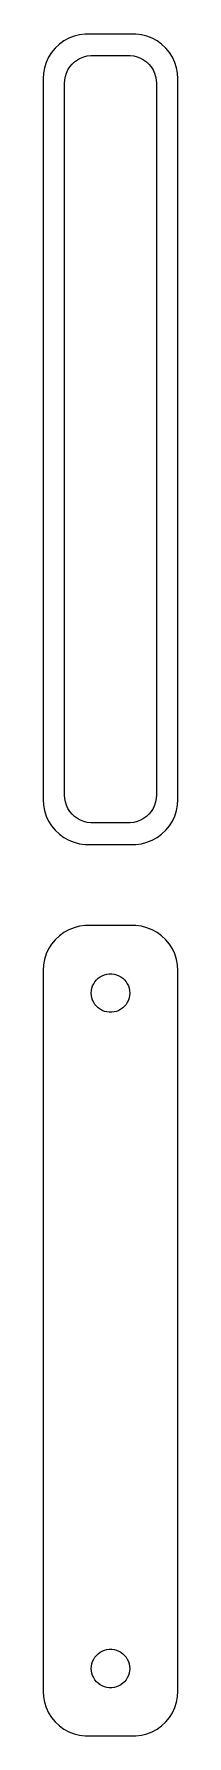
# Model space of a CAD drawing. Header units: metres. Extents: x -8 to 8, y 153 to 342.
import ezdxf

# ---------------------------------------------------------------- set-up
doc = ezdxf.new("R2010")
doc.units = ezdxf.units.M

msp = doc.modelspace()

# ---------------------------------------------------------------- linework, layer by layer
for p, q in [((-6.14484, 340.423), (-6.54507, 339.939)), ((-5.68712, 340.853), (-6.14484, 340.423)), ((-5.17912, 341.222), (-5.68712, 340.853)), ((-4.62889, 341.524), (-5.17912, 341.222)), ((-4.04507, 341.755), (-4.62889, 341.524)), ((-3.4369, 341.911), (-4.04507, 341.755)), ((-2.81395, 341.99), (-3.4369, 341.911)), ((2.81395, 341.99), (-2.81395, 341.99)), ((3.4369, 341.911), (2.81395, 341.99)), ((4.04507, 341.755), (3.4369, 341.911)), ((4.62889, 341.524), (4.04507, 341.755)), ((5.17912, 341.222), (4.62889, 341.524)), ((5.68712, 340.853), (5.17912, 341.222)), ((6.14484, 340.423), (5.68712, 340.853)), ((6.54507, 339.939), (6.14484, 340.423)), ((-7.14888, 338.841), (-7.34291, 338.243)), ((-6.88153, 339.409), (-7.14888, 338.841)), ((-6.54507, 339.939), (-6.88153, 339.409)), ((-4.72786, 338), (-4.5184, 338.33)), ((-4.5184, 338.33), (-4.26921, 338.631)), ((-4.26921, 338.631), (-3.98424, 338.899)), ((-3.98424, 338.899), (-3.66798, 339.128)), ((-3.66798, 339.128), (-3.32541, 339.317)), ((-3.32541, 339.317), (-2.96194, 339.461)), ((-2.96194, 339.461), (-2.5833, 339.558)), ((-2.5833, 339.558), (-2.19545, 339.607)), ((-2.19545, 339.607), (2.19545, 339.607)), ((2.19545, 339.607), (2.5833, 339.558)), ((2.5833, 339.558), (2.96194, 339.461)), ((2.96194, 339.461), (3.32541, 339.317)), ((3.32541, 339.317), (3.66798, 339.128)), ((3.66798, 339.128), (3.98424, 338.899)), ((3.98424, 338.899), (4.26921, 338.631)), ((4.26921, 338.631), (4.5184, 338.33)), ((4.5184, 338.33), (4.72786, 338)), ((6.88153, 339.409), (6.54507, 339.939)), ((7.14888, 338.841), (6.88153, 339.409)), ((7.34291, 338.243), (7.14888, 338.841)), ((-7.46057, 337.627), (-7.5, 337)), ((-7.5, 337), (-7.5, 257)), ((-7.34291, 338.243), (-7.46057, 337.627)), ((-5.11292, 336.5), (-5.08836, 336.89)), ((-5.11292, 257.5), (-5.11292, 336.5)), ((-5.08836, 336.89), (-5.01512, 337.274)), ((-5.01512, 337.274), (-4.89432, 337.646)), ((-4.89432, 337.646), (-4.72786, 338)), ((4.72786, 338), (4.89432, 337.646)), ((4.89432, 337.646), (5.01512, 337.274)), ((5.01512, 337.274), (5.08836, 336.89)), ((5.08836, 336.89), (5.11292, 336.5)), ((5.11292, 336.5), (5.11292, 257.5)), ((7.46057, 337.627), (7.34291, 338.243)), ((7.5, 337), (7.46057, 337.627)), ((7.5, 257), (7.5, 337)), ((-5.08836, 257.11), (-5.11292, 257.5)), ((-5.01512, 256.726), (-5.08836, 257.11)), ((5.08836, 257.11), (5.01512, 256.726)), ((5.11292, 257.5), (5.08836, 257.11)), ((-7.5, 257), (-7.46057, 256.373)), ((-7.46057, 256.373), (-7.34291, 255.757)), ((-7.34291, 255.757), (-7.14888, 255.159)), ((-7.14888, 255.159), (-6.88153, 254.591)), ((-4.89432, 256.354), (-5.01512, 256.726)), ((-4.72786, 256), (-4.89432, 256.354)), ((-4.5184, 255.67), (-4.72786, 256)), ((-4.26921, 255.369), (-4.5184, 255.67)), ((-3.98424, 255.101), (-4.26921, 255.369)), ((4.26921, 255.369), (3.98424, 255.101)), ((4.5184, 255.67), (4.26921, 255.369)), ((4.72786, 256), (4.5184, 255.67)), ((4.89432, 256.354), (4.72786, 256)), ((5.01512, 256.726), (4.89432, 256.354)), ((6.88153, 254.591), (7.14888, 255.159)), ((7.14888, 255.159), (7.34291, 255.757)), ((7.34291, 255.757), (7.46057, 256.373)), ((7.46057, 256.373), (7.5, 257)), ((-6.88153, 254.591), (-6.54507, 254.061)), ((-6.54507, 254.061), (-6.14484, 253.577)), ((-6.14484, 253.577), (-5.68712, 253.147)), ((-3.66798, 254.872), (-3.98424, 255.101)), ((-3.32541, 254.683), (-3.66798, 254.872)), ((-2.96194, 254.539), (-3.32541, 254.683)), ((-2.5833, 254.442), (-2.96194, 254.539)), ((-2.19545, 254.393), (-2.5833, 254.442)), ((2.19545, 254.393), (-2.19545, 254.393)), ((2.5833, 254.442), (2.19545, 254.393)), ((2.96194, 254.539), (2.5833, 254.442)), ((3.32541, 254.683), (2.96194, 254.539)), ((3.66798, 254.872), (3.32541, 254.683)), ((3.98424, 255.101), (3.66798, 254.872)), ((5.68712, 253.147), (6.14484, 253.577)), ((6.14484, 253.577), (6.54507, 254.061)), ((6.54507, 254.061), (6.88153, 254.591)), ((-5.68712, 253.147), (-5.17912, 252.778)), ((-5.17912, 252.778), (-4.62889, 252.476)), ((-4.62889, 252.476), (-4.04507, 252.245)), ((-4.04507, 252.245), (-3.4369, 252.089)), ((-3.4369, 252.089), (-2.81395, 252.01)), ((-2.81395, 252.01), (2.81395, 252.01)), ((2.81395, 252.01), (3.4369, 252.089)), ((3.4369, 252.089), (4.04507, 252.245)), ((4.04507, 252.245), (4.62889, 252.476)), ((4.62889, 252.476), (5.17912, 252.778)), ((5.17912, 252.778), (5.68712, 253.147)), ((-5.17912, 242.222), (-5.68712, 241.853)), ((-4.62889, 242.524), (-5.17912, 242.222)), ((-4.04507, 242.755), (-4.62889, 242.524)), ((-3.4369, 242.911), (-4.04507, 242.755)), ((-2.81395, 242.99), (-3.4369, 242.911)), ((2.81395, 242.99), (-2.81395, 242.99)), ((3.4369, 242.911), (2.81395, 242.99)), ((4.04507, 242.755), (3.4369, 242.911)), ((4.62889, 242.524), (4.04507, 242.755)), ((5.17912, 242.222), (4.62889, 242.524)), ((5.68712, 241.853), (5.17912, 242.222)), ((-6.88153, 240.409), (-7.14888, 239.841)), ((-6.54507, 240.939), (-6.88153, 240.409)), ((-6.14484, 241.423), (-6.54507, 240.939)), ((-5.68712, 241.853), (-6.14484, 241.423)), ((6.14484, 241.423), (5.68712, 241.853)), ((6.54507, 240.939), (6.14484, 241.423)), ((6.88153, 240.409), (6.54507, 240.939)), ((7.14888, 239.841), (6.88153, 240.409)), ((-7.46057, 238.627), (-7.5, 238)), ((-7.34291, 239.243), (-7.46057, 238.627)), ((-7.14888, 239.841), (-7.34291, 239.243)), ((7.34291, 239.243), (7.14888, 239.841)), ((7.46057, 238.627), (7.34291, 239.243)), ((7.5, 238), (7.46057, 238.627)), ((-7.5, 238), (-7.5, 158)), ((-2.06821, 236.031), (-1.98534, 236.286)), ((-1.98534, 236.286), (-1.87117, 236.529)), ((-1.87117, 236.529), (-1.72748, 236.755)), ((-1.72748, 236.755), (-1.55655, 236.962)), ((-1.55655, 236.962), (-1.36108, 237.145)), ((-1.36108, 237.145), (-1.14413, 237.303)), ((-1.14413, 237.303), (-0.909149, 237.432)), ((-0.909149, 237.432), (-0.659836, 237.531)), ((-0.659836, 237.531), (-0.400101, 237.597)), ((-0.400101, 237.597), (-0.134064, 237.631)), ((-0.134064, 237.631), (0.134064, 237.631)), ((0.134064, 237.631), (0.400101, 237.597)), ((0.400101, 237.597), (0.659836, 237.531)), ((0.659836, 237.531), (0.909149, 237.432)), ((0.909149, 237.432), (1.14413, 237.303)), ((1.14413, 237.303), (1.36108, 237.145)), ((1.36108, 237.145), (1.55655, 236.962)), ((1.55655, 236.962), (1.72748, 236.755)), ((1.72748, 236.755), (1.87117, 236.529)), ((1.87117, 236.529), (1.98534, 236.286)), ((1.98534, 236.286), (2.06821, 236.031)), ((7.5, 158), (7.5, 238)), ((-2.13528, 235.5), (-2.11845, 235.768)), ((-2.11845, 235.232), (-2.13528, 235.5)), ((-2.11845, 235.768), (-2.06821, 236.031)), ((-2.06821, 234.969), (-2.11845, 235.232)), ((-1.98534, 234.714), (-2.06821, 234.969)), ((-1.87117, 234.471), (-1.98534, 234.714)), ((-1.72748, 234.245), (-1.87117, 234.471)), ((1.87117, 234.471), (1.72748, 234.245)), ((1.98534, 234.714), (1.87117, 234.471)), ((2.06821, 234.969), (1.98534, 234.714)), ((2.06821, 236.031), (2.11845, 235.768)), ((2.11845, 235.232), (2.06821, 234.969)), ((2.11845, 235.768), (2.13528, 235.5)), ((2.13528, 235.5), (2.11845, 235.232)), ((-1.55655, 234.038), (-1.72748, 234.245)), ((-1.36108, 233.855), (-1.55655, 234.038)), ((-1.14413, 233.697), (-1.36108, 233.855)), ((-0.909149, 233.568), (-1.14413, 233.697)), ((-0.659836, 233.469), (-0.909149, 233.568)), ((-0.400101, 233.403), (-0.659836, 233.469)), ((-0.134064, 233.369), (-0.400101, 233.403)), ((0.134064, 233.369), (-0.134064, 233.369)), ((0.400101, 233.403), (0.134064, 233.369)), ((0.659836, 233.469), (0.400101, 233.403)), ((0.909149, 233.568), (0.659836, 233.469)), ((1.14413, 233.697), (0.909149, 233.568)), ((1.36108, 233.855), (1.14413, 233.697)), ((1.55655, 234.038), (1.36108, 233.855)), ((1.72748, 234.245), (1.55655, 234.038)), ((-0.909149, 162.432), (-0.659836, 162.531)), ((-0.659836, 162.531), (-0.400101, 162.597)), ((-0.400101, 162.597), (-0.134064, 162.631)), ((-0.134064, 162.631), (0.134064, 162.631)), ((0.134064, 162.631), (0.400101, 162.597)), ((0.400101, 162.597), (0.659836, 162.531)), ((0.659836, 162.531), (0.909149, 162.432)), ((-2.13528, 160.5), (-2.11845, 160.768)), ((-2.11845, 160.768), (-2.06821, 161.031)), ((-2.06821, 161.031), (-1.98534, 161.286)), ((-1.98534, 161.286), (-1.87117, 161.529)), ((-1.87117, 161.529), (-1.72748, 161.755)), ((-1.72748, 161.755), (-1.55655, 161.962)), ((-1.55655, 161.962), (-1.36108, 162.145)), ((-1.36108, 162.145), (-1.14413, 162.303)), ((-1.14413, 162.303), (-0.909149, 162.432)), ((0.909149, 162.432), (1.14413, 162.303)), ((1.14413, 162.303), (1.36108, 162.145)), ((1.36108, 162.145), (1.55655, 161.962)), ((1.55655, 161.962), (1.72748, 161.755)), ((1.72748, 161.755), (1.87117, 161.529)), ((1.87117, 161.529), (1.98534, 161.286)), ((1.98534, 161.286), (2.06821, 161.031)), ((2.06821, 161.031), (2.11845, 160.768)), ((2.11845, 160.768), (2.13528, 160.5)), ((-2.11845, 160.232), (-2.13528, 160.5)), ((-2.06821, 159.969), (-2.11845, 160.232)), ((-1.98534, 159.714), (-2.06821, 159.969)), ((-1.87117, 159.471), (-1.98534, 159.714)), ((-1.72748, 159.245), (-1.87117, 159.471)), ((-1.55655, 159.038), (-1.72748, 159.245)), ((-1.36108, 158.855), (-1.55655, 159.038)), ((-1.14413, 158.697), (-1.36108, 158.855)), ((1.36108, 158.855), (1.14413, 158.697)), ((1.55655, 159.038), (1.36108, 158.855)), ((1.72748, 159.245), (1.55655, 159.038)), ((1.87117, 159.471), (1.72748, 159.245)), ((1.98534, 159.714), (1.87117, 159.471)), ((2.06821, 159.969), (1.98534, 159.714)), ((2.11845, 160.232), (2.06821, 159.969)), ((2.13528, 160.5), (2.11845, 160.232)), ((-7.5, 158), (-7.46057, 157.373)), ((-7.46057, 157.373), (-7.34291, 156.757)), ((-0.909149, 158.568), (-1.14413, 158.697)), ((-0.659836, 158.469), (-0.909149, 158.568)), ((-0.400101, 158.403), (-0.659836, 158.469)), ((-0.134064, 158.369), (-0.400101, 158.403)), ((0.134064, 158.369), (-0.134064, 158.369)), ((0.400101, 158.403), (0.134064, 158.369)), ((0.659836, 158.469), (0.400101, 158.403)), ((0.909149, 158.568), (0.659836, 158.469)), ((1.14413, 158.697), (0.909149, 158.568)), ((7.34291, 156.757), (7.46057, 157.373)), ((7.46057, 157.373), (7.5, 158)), ((-7.34291, 156.757), (-7.14888, 156.159)), ((-7.14888, 156.159), (-6.88153, 155.591)), ((-6.88153, 155.591), (-6.54507, 155.061)), ((-6.54507, 155.061), (-6.14484, 154.577)), ((6.14484, 154.577), (6.54507, 155.061)), ((6.54507, 155.061), (6.88153, 155.591)), ((6.88153, 155.591), (7.14888, 156.159)), ((7.14888, 156.159), (7.34291, 156.757)), ((-6.14484, 154.577), (-5.68712, 154.147)), ((-5.68712, 154.147), (-5.17912, 153.778)), ((-5.17912, 153.778), (-4.62889, 153.476)), ((-4.62889, 153.476), (-4.04507, 153.245)), ((-4.04507, 153.245), (-3.4369, 153.089)), ((-3.4369, 153.089), (-2.81395, 153.01)), ((2.81395, 153.01), (3.4369, 153.089)), ((3.4369, 153.089), (4.04507, 153.245)), ((4.04507, 153.245), (4.62889, 153.476)), ((4.62889, 153.476), (5.17912, 153.778)), ((5.17912, 153.778), (5.68712, 154.147)), ((5.68712, 154.147), (6.14484, 154.577)), ((-2.81395, 153.01), (2.81395, 153.01))]:
    msp.add_line(p, q)

doc.saveas('drawing.dxf')
